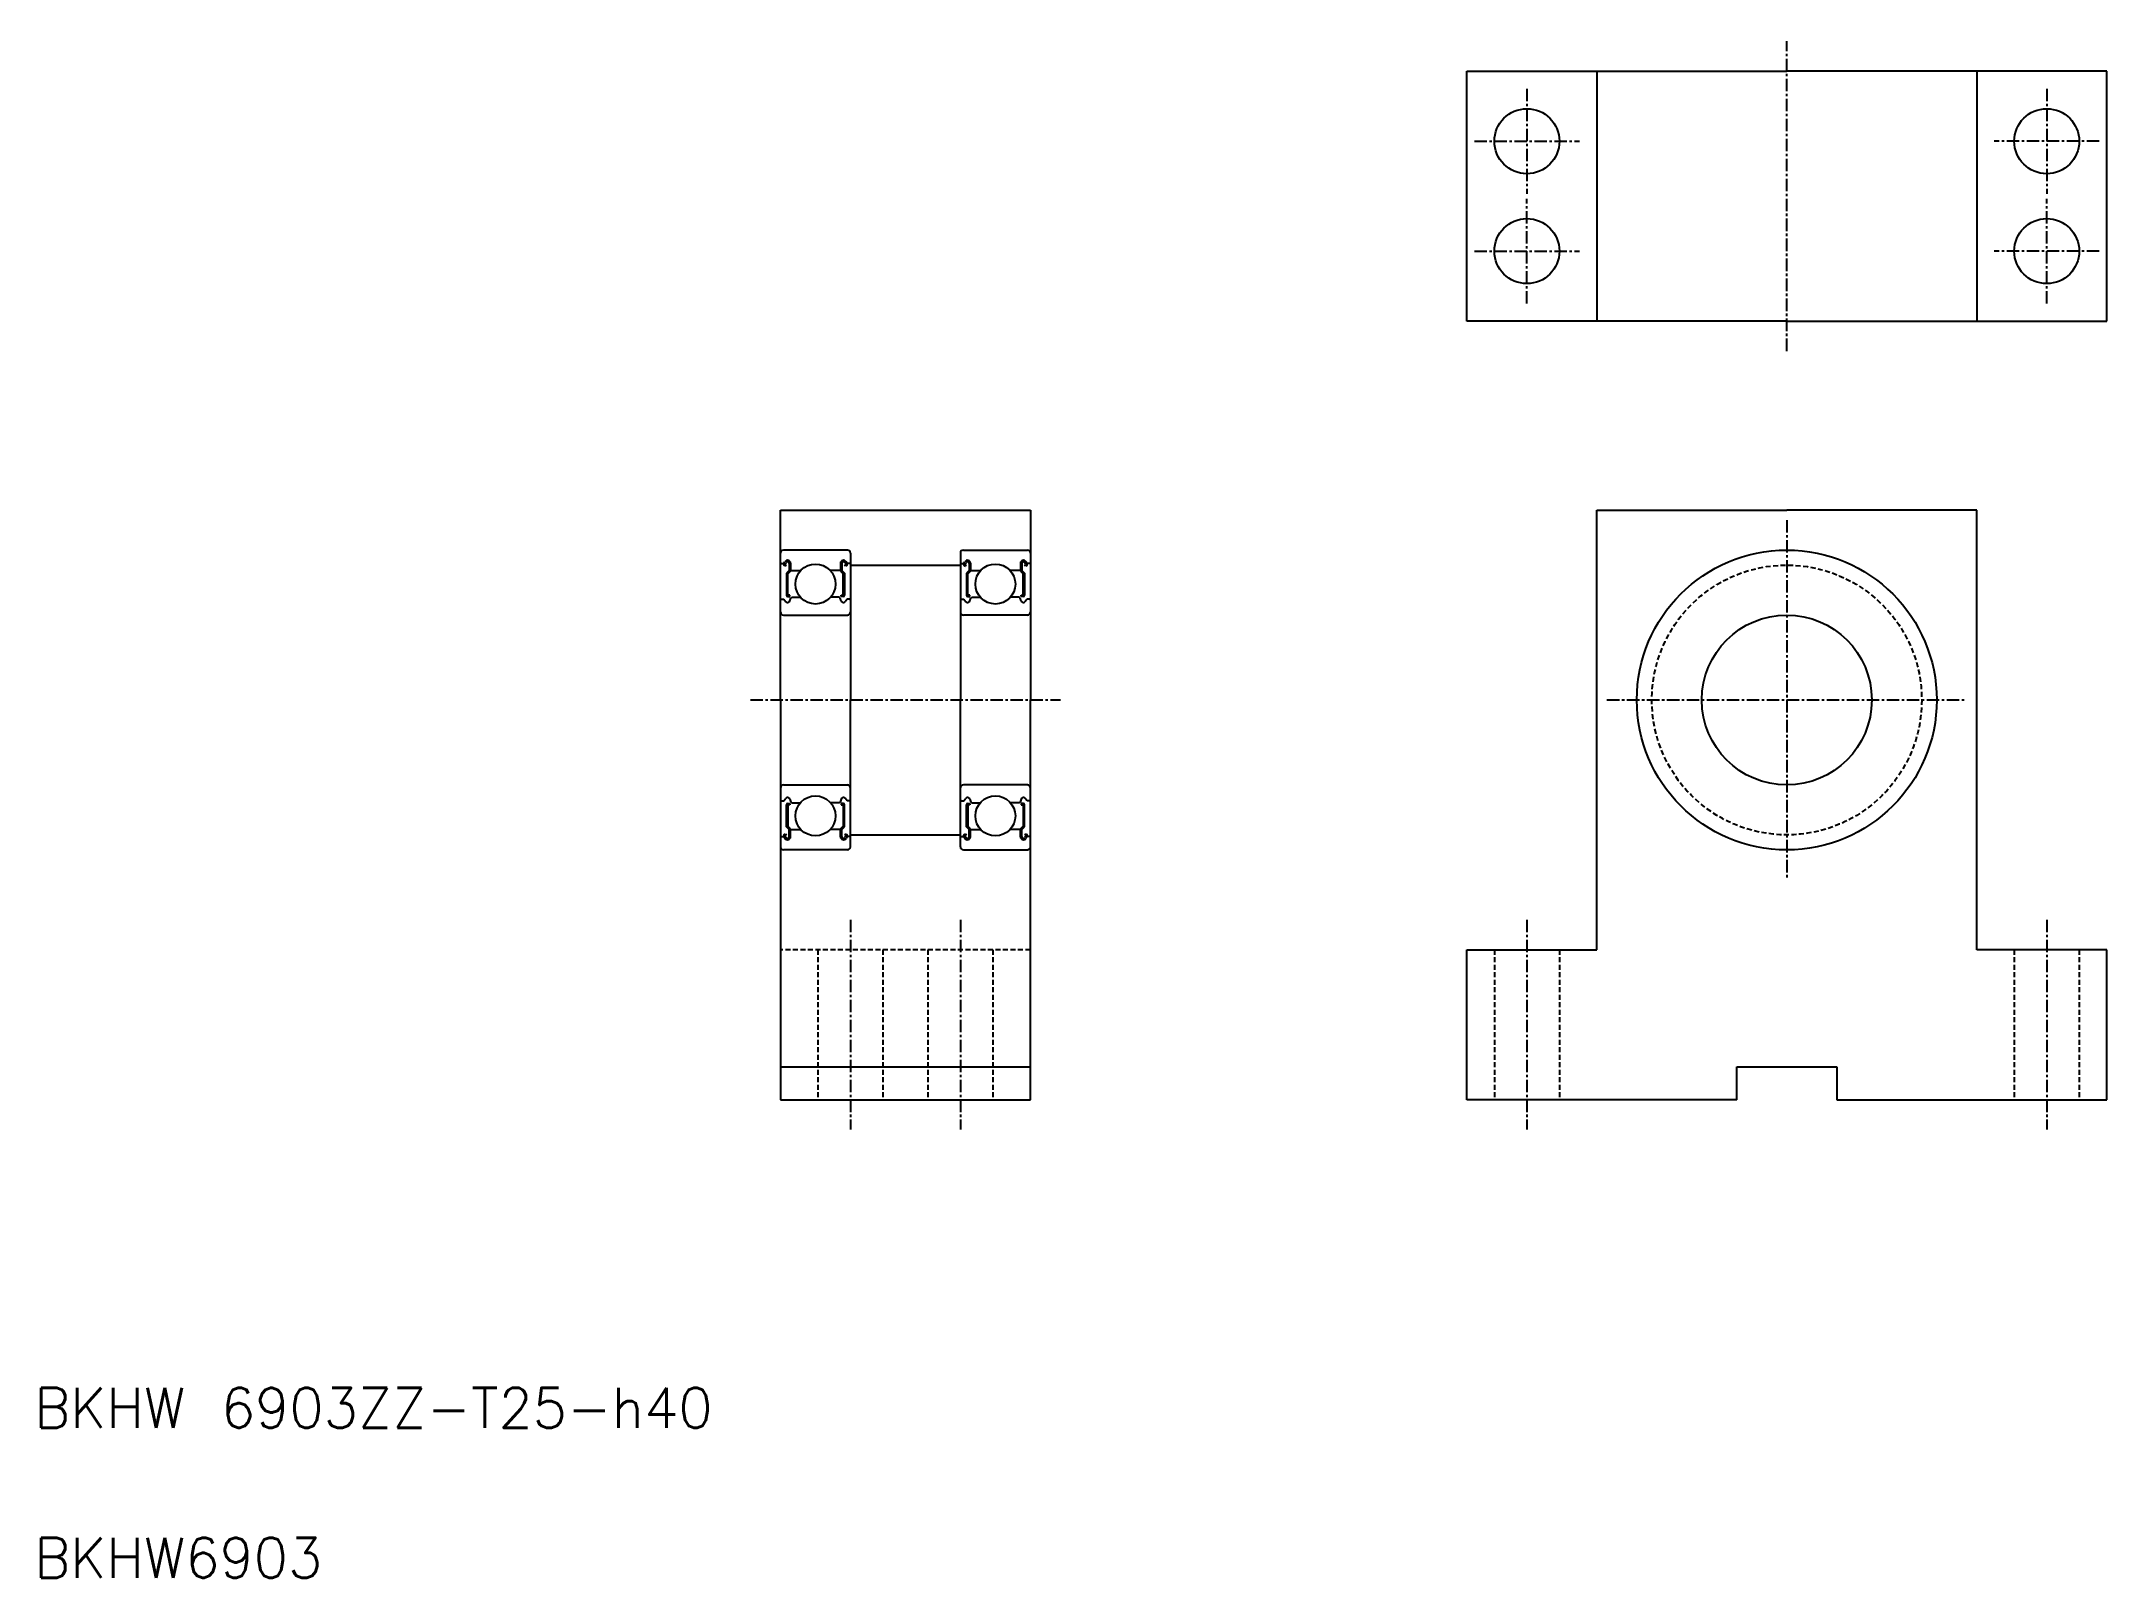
# Model space of a CAD drawing. Extents: x 11 to 217, y 10 to 164.
import ezdxf

# ---------------------------------------------------------------- set-up
doc = ezdxf.new("R2010")
doc.units = 0
doc.linetypes.add('CENTER', pattern=[2, 1.25, -0.25, 0.25, -0.25])
doc.linetypes.add('DASHED', pattern=[0.75, 0.5, -0.25])
doc.layers.get('0').update_dxf_attribs({"linetype": 'CONTINUOUS'})
doc.layers.add('CENTER', color=1, linetype='CENTER')
doc.styles.get("Standard").update_dxf_attribs({"font": 'txt.shx', "width": 0.7, "bigfont": 'bigfont.shx'})

msp = doc.modelspace()

# ---------------------------------------------------------------- linework, layer by layer
at = {"color": 7, "linetype": 'CONTINUOUS'}
for p, q in [((153.3, 160.76), (185.3, 160.76)), ((153.3, 135.76), (153.3, 160.76)), ((166.3, 160.76), (166.3, 135.76)), ((217.3, 160.76), (185.3, 160.76)), ((204.3, 160.76), (204.3, 135.76)), ((217.3, 135.76), (217.3, 160.76)), ((185.3, 135.76), (153.3, 135.76)), ((185.3, 135.76), (217.3, 135.76)), ((84.63, 97.84), (84.63, 116.84)), ((84.63, 116.84), (109.63, 116.84)), ((109.63, 116.84), (109.63, 97.84)), ((166.3, 72.84), (166.3, 116.84)), ((166.3, 116.84), (185.3, 116.84)), ((204.3, 116.84), (185.3, 116.84)), ((204.3, 72.84), (204.3, 116.84)), ((84.63, 111.59), (84.73, 111.49)), ((91.33, 112.84), (84.93, 112.84)), ((84.97, 111.49), (85.08, 111.67)), ((85.08, 111.42), (85.19, 111.6)), ((91.19, 111.42), (91.08, 111.6)), ((91.3, 111.49), (91.19, 111.67)), ((91.63, 111.59), (91.53, 111.49)), ((91.63, 112.54), (91.63, 97.84)), ((102.63, 112.54), (102.63, 97.84)), ((102.63, 111.59), (102.73, 111.49)), ((102.93, 112.84), (109.33, 112.84)), ((102.97, 111.49), (103.08, 111.67)), ((103.08, 111.42), (103.19, 111.6)), ((109.19, 111.42), (109.08, 111.6)), ((109.3, 111.49), (109.19, 111.67)), ((109.63, 111.59), (109.53, 111.49)), ((84.73, 111.49), (84.97, 111.49)), ((85.02, 111.3), (85.13, 111.24)), ((85.2, 111.35), (85.08, 111.42)), ((85.13, 111.24), (85.2, 111.35)), ((85.5, 110.79), (85.23, 110.52)), ((85.23, 110.52), (85.23, 108.33)), ((85.63, 110.73), (85.37, 110.46)), ((85.37, 108.33), (85.37, 110.46)), ((85.5, 111.52), (85.5, 110.79)), ((85.63, 111.52), (85.63, 110.73)), ((85.63, 110.89), (85.73, 110.79)), ((85.73, 110.79), (86.66, 110.79)), ((90.53, 110.79), (89.61, 110.79)), ((90.63, 110.89), (90.53, 110.79)), ((90.63, 111.52), (90.63, 110.73)), ((90.63, 110.73), (90.9, 110.46)), ((90.77, 111.52), (90.77, 110.79)), ((90.77, 110.79), (91.03, 110.52)), ((90.9, 108.33), (90.9, 110.46)), ((91.03, 110.52), (91.03, 108.33)), ((91.07, 111.35), (91.19, 111.42)), ((91.14, 111.24), (91.07, 111.35)), ((91.25, 111.3), (91.14, 111.24)), ((91.53, 111.49), (91.3, 111.49)), ((91.63, 111.34), (102.63, 111.34)), ((102.73, 111.49), (102.97, 111.49)), ((103.02, 111.3), (103.13, 111.24)), ((103.2, 111.35), (103.08, 111.42)), ((103.13, 111.24), (103.2, 111.35)), ((103.5, 110.79), (103.23, 110.52)), ((103.23, 110.52), (103.23, 108.33)), ((103.63, 110.73), (103.37, 110.46)), ((103.37, 108.33), (103.37, 110.46)), ((103.5, 111.52), (103.5, 110.79)), ((103.63, 111.52), (103.63, 110.73)), ((103.63, 110.89), (103.73, 110.79)), ((103.73, 110.79), (104.66, 110.79)), ((108.53, 110.79), (107.61, 110.79)), ((108.63, 110.89), (108.53, 110.79)), ((108.63, 111.52), (108.63, 110.73)), ((108.63, 110.73), (108.9, 110.46)), ((108.77, 111.52), (108.77, 110.79)), ((108.77, 110.79), (109.03, 110.52)), ((108.9, 108.33), (108.9, 110.46)), ((109.03, 110.52), (109.03, 108.33)), ((109.07, 111.35), (109.19, 111.42)), ((109.14, 111.24), (109.07, 111.35)), ((109.25, 111.3), (109.14, 111.24)), ((109.53, 111.49), (109.3, 111.49)), ((84.63, 107.84), (84.73, 107.94)), ((84.73, 107.94), (84.97, 107.94)), ((84.97, 107.94), (85.18, 107.67)), ((85.57, 108.33), (85.37, 108.33)), ((85.37, 108.2), (85.57, 108.2)), ((85.57, 108.2), (85.57, 108.33)), ((85.57, 107.75), (85.67, 108.04)), ((85.67, 108.04), (85.77, 108.14)), ((85.77, 108.14), (86.61, 108.14)), ((90.5, 108.14), (89.65, 108.14)), ((90.6, 108.04), (90.5, 108.14)), ((90.7, 107.75), (90.6, 108.04)), ((90.7, 108.33), (90.9, 108.33)), ((90.7, 108.2), (90.7, 108.33)), ((90.9, 108.2), (90.7, 108.2)), ((91.3, 107.94), (91.09, 107.67)), ((91.53, 107.94), (91.3, 107.94)), ((91.63, 107.84), (91.53, 107.94)), ((102.63, 107.84), (102.73, 107.94)), ((102.73, 107.94), (102.97, 107.94)), ((102.97, 107.94), (103.18, 107.67)), ((103.57, 108.33), (103.37, 108.33)), ((103.37, 108.2), (103.57, 108.2)), ((103.57, 108.2), (103.57, 108.33)), ((103.57, 107.75), (103.67, 108.04)), ((103.67, 108.04), (103.77, 108.14)), ((103.77, 108.14), (104.61, 108.14)), ((108.5, 108.14), (107.65, 108.14)), ((108.6, 108.04), (108.5, 108.14)), ((108.7, 107.75), (108.6, 108.04)), ((108.7, 108.33), (108.9, 108.33)), ((108.7, 108.2), (108.7, 108.33)), ((108.9, 108.2), (108.7, 108.2)), ((109.3, 107.94), (109.09, 107.67)), ((109.53, 107.94), (109.3, 107.94)), ((109.63, 107.84), (109.53, 107.94)), ((84.93, 106.34), (91.33, 106.34)), ((109.33, 106.34), (102.93, 106.34)), ((84.63, 97.84), (84.63, 57.84)), ((84.63, 97.84), (84.63, 97.84)), ((91.63, 83.14), (91.63, 97.84)), ((102.63, 83.14), (102.63, 97.84)), ((109.63, 57.84), (109.63, 97.84)), ((84.93, 89.34), (91.33, 89.34)), ((109.33, 89.34), (102.93, 89.34)), ((84.63, 87.84), (84.73, 87.74)), ((84.73, 87.74), (84.97, 87.74)), ((84.97, 87.74), (85.18, 88)), ((85.23, 85.15), (85.23, 87.34)), ((85.37, 87.47), (85.57, 87.47)), ((85.37, 87.34), (85.37, 85.21)), ((85.57, 87.34), (85.37, 87.34)), ((85.57, 87.92), (85.67, 87.63)), ((85.57, 87.47), (85.57, 87.34)), ((85.67, 87.63), (85.77, 87.54)), ((85.77, 87.54), (86.61, 87.54)), ((90.5, 87.54), (89.65, 87.54)), ((90.6, 87.63), (90.5, 87.54)), ((90.7, 87.92), (90.6, 87.63)), ((90.9, 87.47), (90.7, 87.47)), ((90.7, 87.47), (90.7, 87.34)), ((90.7, 87.34), (90.9, 87.34)), ((90.9, 87.34), (90.9, 85.21)), ((91.03, 85.15), (91.03, 87.34)), ((91.3, 87.74), (91.09, 88)), ((91.53, 87.74), (91.3, 87.74)), ((91.63, 87.84), (91.53, 87.74)), ((102.63, 87.84), (102.73, 87.74)), ((102.73, 87.74), (102.97, 87.74)), ((102.97, 87.74), (103.18, 88)), ((103.23, 85.15), (103.23, 87.34)), ((103.37, 87.47), (103.57, 87.47)), ((103.37, 87.34), (103.37, 85.21)), ((103.57, 87.34), (103.37, 87.34)), ((103.57, 87.92), (103.67, 87.63)), ((103.57, 87.47), (103.57, 87.34)), ((103.67, 87.63), (103.77, 87.54)), ((103.77, 87.54), (104.61, 87.54)), ((108.5, 87.54), (107.65, 87.54)), ((108.6, 87.63), (108.5, 87.54)), ((108.7, 87.92), (108.6, 87.63)), ((108.9, 87.47), (108.7, 87.47)), ((108.7, 87.47), (108.7, 87.34)), ((108.7, 87.34), (108.9, 87.34)), ((108.9, 87.34), (108.9, 85.21)), ((109.03, 85.15), (109.03, 87.34)), ((109.3, 87.74), (109.09, 88)), ((109.53, 87.74), (109.3, 87.74)), ((109.63, 87.84), (109.53, 87.74)), ((85.5, 84.89), (85.23, 85.15)), ((85.63, 84.94), (85.37, 85.21)), ((85.5, 84.15), (85.5, 84.89)), ((85.63, 84.15), (85.63, 84.94)), ((85.63, 84.79), (85.73, 84.89)), ((85.73, 84.89), (86.66, 84.89)), ((90.53, 84.89), (89.61, 84.89)), ((90.63, 84.79), (90.53, 84.89)), ((90.63, 84.94), (90.9, 85.21)), ((90.63, 84.15), (90.63, 84.94)), ((90.77, 84.89), (91.03, 85.15)), ((90.77, 84.15), (90.77, 84.89)), ((103.5, 84.89), (103.23, 85.15)), ((103.63, 84.94), (103.37, 85.21)), ((103.5, 84.15), (103.5, 84.89)), ((103.63, 84.15), (103.63, 84.94)), ((103.63, 84.79), (103.73, 84.89)), ((103.73, 84.89), (104.66, 84.89)), ((108.53, 84.89), (107.61, 84.89)), ((108.63, 84.79), (108.53, 84.89)), ((108.63, 84.94), (108.9, 85.21)), ((108.63, 84.15), (108.63, 84.94)), ((108.77, 84.89), (109.03, 85.15)), ((108.77, 84.15), (108.77, 84.89)), ((84.63, 84.09), (84.73, 84.19)), ((84.73, 84.19), (84.97, 84.19)), ((91.33, 82.84), (84.93, 82.84)), ((84.97, 84.19), (85.08, 84)), ((85.02, 84.37), (85.13, 84.44)), ((85.2, 84.32), (85.08, 84.25)), ((85.08, 84.25), (85.19, 84.07)), ((85.13, 84.44), (85.2, 84.32)), ((91.14, 84.44), (91.07, 84.32)), ((91.07, 84.32), (91.19, 84.25)), ((91.19, 84.25), (91.08, 84.07)), ((91.25, 84.37), (91.14, 84.44)), ((91.3, 84.19), (91.19, 84)), ((91.53, 84.19), (91.3, 84.19)), ((91.63, 84.09), (91.53, 84.19)), ((91.63, 84.34), (102.63, 84.34)), ((102.63, 84.09), (102.73, 84.19)), ((102.73, 84.19), (102.97, 84.19)), ((102.93, 82.84), (109.33, 82.84)), ((102.97, 84.19), (103.08, 84)), ((103.02, 84.37), (103.13, 84.44)), ((103.2, 84.32), (103.08, 84.25)), ((103.08, 84.25), (103.19, 84.07)), ((103.13, 84.44), (103.2, 84.32)), ((109.14, 84.44), (109.07, 84.32)), ((109.07, 84.32), (109.19, 84.25)), ((109.19, 84.25), (109.08, 84.07)), ((109.25, 84.37), (109.14, 84.44)), ((109.3, 84.19), (109.19, 84)), ((109.53, 84.19), (109.3, 84.19)), ((109.63, 84.09), (109.53, 84.19)), ((84.63, 82.09), (84.63, 82.09)), ((153.3, 72.84), (166.3, 72.84)), ((153.3, 57.84), (153.3, 72.84)), ((217.3, 72.84), (204.3, 72.84)), ((217.3, 57.84), (217.3, 72.84)), ((84.63, 61.14), (109.63, 61.14)), ((180.3, 61.14), (190.3, 61.14)), ((180.3, 57.84), (180.3, 61.14)), ((190.3, 61.14), (190.3, 57.84)), ((84.63, 57.84), (109.63, 57.84)), ((180.3, 57.84), (153.3, 57.84)), ((190.3, 57.84), (217.3, 57.84))]:
    msp.add_line(p, q, dxfattribs=at)
at = {"color": 3, "linetype": 'DASHED'}
for p, q in [((109.63, 72.84), (84.63, 72.84)), ((88.38, 72.84), (88.38, 57.84)), ((94.88, 72.84), (94.88, 57.84)), ((99.38, 72.84), (99.38, 57.84)), ((105.88, 72.84), (105.88, 57.84)), ((156.05, 72.84), (156.05, 57.84)), ((162.55, 72.84), (162.55, 57.84)), ((208.05, 72.84), (208.05, 57.84)), ((214.55, 72.84), (214.55, 57.84))]:
    msp.add_line(p, q, dxfattribs=at)
at = {"color": 7, "linetype": 'CONTINUOUS'}
for centre, radius in [((159.3, 153.76), 3.25), ((211.3, 153.76), 3.25), ((159.3, 142.76), 3.25), ((211.3, 142.76), 3.25), ((185.3, 97.84), 15), ((88.13, 109.44), 2), ((106.13, 109.44), 2), ((185.3, 97.84), 8.5), ((88.13, 86.24), 2), ((106.13, 86.24), 2)]:
    msp.add_circle(centre, radius, dxfattribs=at)
at = {"color": 3, "linetype": 'DASHED'}
msp.add_circle((185.3, 97.84), 13.5, dxfattribs=at)
at = {"color": 7, "linetype": 'CONTINUOUS'}
for centre, radius, start, end in [((84.93, 112.54), 0.3, 90, 180), ((85.34, 111.52), 0.299, 0, 150.0002), ((85.34, 111.52), 0.166, 0, 150.0044), ((90.93, 111.52), 0.299, 29.9998, 180), ((90.93, 111.52), 0.166, 29.9956, 180), ((91.33, 112.54), 0.3, 0, 90), ((102.93, 112.54), 0.3, 90, 180), ((103.34, 111.52), 0.299, 0, 150.0002), ((103.34, 111.52), 0.166, 0, 150.0044), ((108.93, 111.52), 0.299, 29.9998, 180), ((108.93, 111.52), 0.166, 29.9956, 180), ((109.33, 112.54), 0.3, 0, 90), ((85.08, 111.42), 0.133, 149.9969, 240.0013), ((91.19, 111.42), 0.133, 299.9987, 30.0031), ((103.08, 111.42), 0.133, 149.9969, 240.0013), ((109.19, 111.42), 0.133, 299.9987, 30.0031), ((85.35, 107.82), 0.224, 220.001, 343.1517), ((85.37, 108.33), 0.133, 180.0001, 270), ((90.92, 107.82), 0.224, 196.8483, 319.999), ((90.9, 108.33), 0.133, 270, 360), ((103.35, 107.82), 0.224, 220.001, 343.1517), ((103.37, 108.33), 0.133, 180, 270), ((108.92, 107.82), 0.224, 196.8483, 319.999), ((108.9, 108.33), 0.133, 270, 359.9999), ((84.93, 106.64), 0.3, 180, 270), ((91.33, 106.64), 0.3, 270, 0), ((102.93, 106.64), 0.3, 180, 270), ((109.33, 106.64), 0.3, 270, 0), ((84.93, 89.04), 0.3, 90, 180), ((91.33, 89.04), 0.3, 0, 90), ((102.93, 89.04), 0.3, 90, 180), ((109.33, 89.04), 0.3, 0, 90), ((85.35, 87.86), 0.224, 16.8483, 139.999), ((85.37, 87.34), 0.133, 90, 180), ((90.92, 87.86), 0.224, 40.001, 163.1517), ((90.9, 87.34), 0.133, 0.0001, 90), ((103.35, 87.86), 0.224, 16.8483, 139.999), ((103.37, 87.34), 0.133, 90, 179.9999), ((108.92, 87.86), 0.224, 40.001, 163.1517), ((108.9, 87.34), 0.133, 0, 90), ((84.93, 83.14), 0.3, 180, 270), ((85.08, 84.25), 0.133, 119.9987, 210.0031), ((85.34, 84.15), 0.299, 209.9998, 0), ((85.34, 84.15), 0.166, 209.9956, 0), ((90.93, 84.15), 0.299, 180, 330.0002), ((90.93, 84.15), 0.166, 180, 330.0044), ((91.19, 84.25), 0.133, 329.9969, 60.0013), ((91.33, 83.14), 0.3, 270, 0), ((102.93, 83.14), 0.3, 180, 270), ((103.08, 84.25), 0.133, 119.9987, 210.0031), ((103.34, 84.15), 0.299, 209.9998, 0), ((103.34, 84.15), 0.166, 209.9956, 0), ((108.93, 84.15), 0.299, 180, 330.0002), ((108.93, 84.15), 0.166, 180, 330.0044), ((109.19, 84.25), 0.133, 329.9969, 60.0013), ((109.33, 83.14), 0.3, 270, 0)]:
    msp.add_arc(centre, radius, start, end, dxfattribs=at)
at = {"layer": 'CENTER', "color": 1, "linetype": 'CENTER'}
for p, q in [((185.3, 132.76), (185.3, 163.76)), ((159.3, 159.01), (159.3, 148.51)), ((211.3, 159.01), (211.3, 148.51)), ((154.05, 153.76), (164.55, 153.76)), ((216.55, 153.76), (206.05, 153.76)), ((159.3, 137.51), (159.3, 148.01)), ((211.3, 137.51), (211.3, 148.01)), ((154.05, 142.76), (164.55, 142.76)), ((216.55, 142.76), (206.05, 142.76)), ((185.3, 115.84), (185.3, 79.84)), ((81.63, 97.84), (112.63, 97.84)), ((167.3, 97.84), (203.3, 97.84)), ((91.63, 75.84), (91.63, 54.84)), ((102.63, 75.84), (102.63, 54.84)), ((159.3, 75.84), (159.3, 54.84)), ((211.3, 75.84), (211.3, 54.84))]:
    msp.add_line(p, q, dxfattribs=at)

# ---------------------------------------------------------------- texts
at = {"color": 7, "linetype": 'CONTINUOUS'}
for s, p in [('BKHW 6903ZZ-T25-h40', (10, 25)), ('BKHW6903', (10, 10))]:
    msp.add_text(s, height=4, dxfattribs=at).set_placement(p)

doc.saveas('drawing.dxf')
